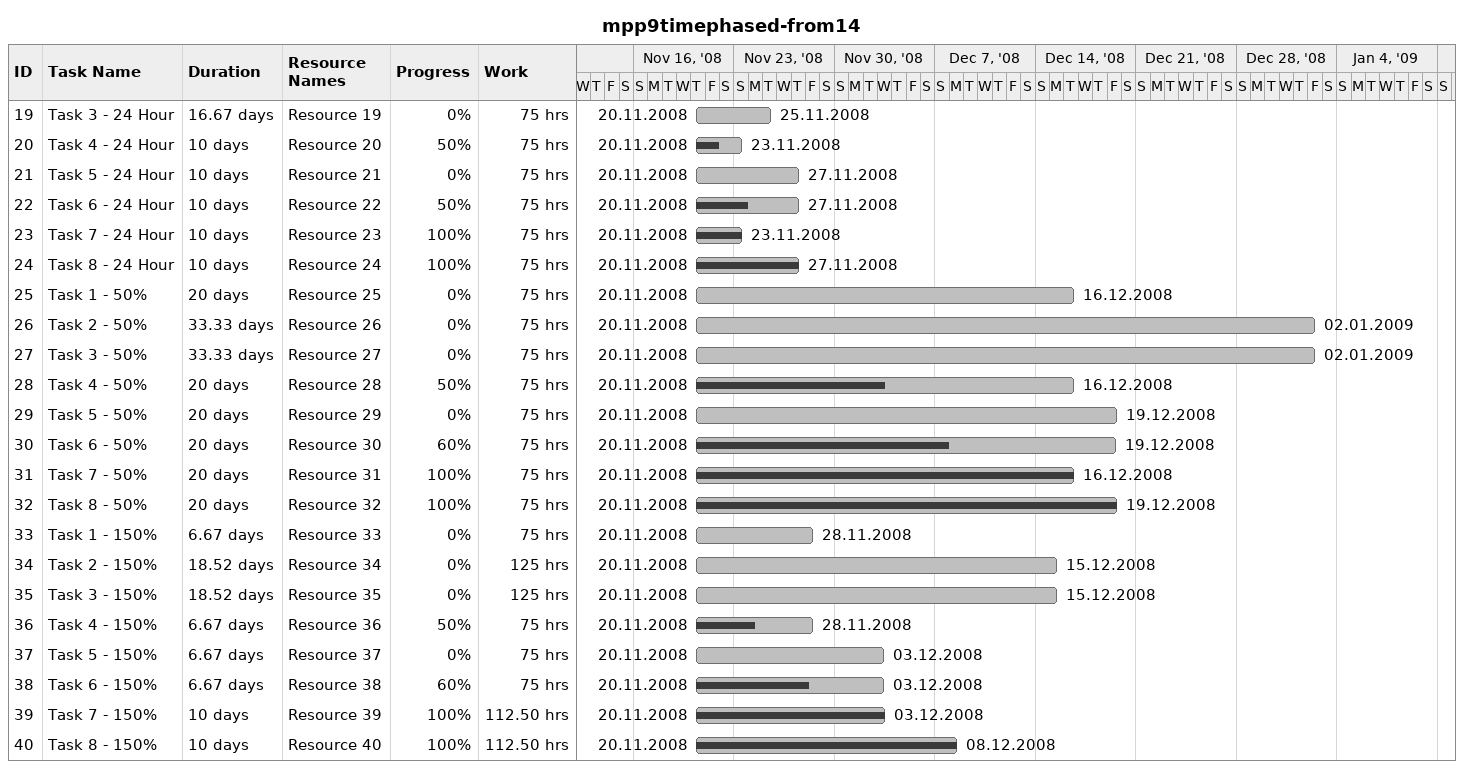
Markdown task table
mpp9timephased-from14

| ID | Task | Duration | Start | Finish | Resources | % complete | Work (h) |
|---|---|---|---|---|---|---|---|
| 19 | Task 3 - 24 Hour | 16.67d | 2008-11-20 | 2008-11-25 | Resource 19 | 0 | 75 |
| 20 | Task 4 - 24 Hour | 10d | 2008-11-20 | 2008-11-23 | Resource 20 | 50 | 75 |
| 21 | Task 5 - 24 Hour | 10d | 2008-11-20 | 2008-11-27 | Resource 21 | 0 | 75 |
| 22 | Task 6 - 24 Hour | 10d | 2008-11-20 | 2008-11-27 | Resource 22 | 50 | 75 |
| 23 | Task 7 - 24 Hour | 10d | 2008-11-20 | 2008-11-23 | Resource 23 | 100 | 75 |
| 24 | Task 8 - 24 Hour | 10d | 2008-11-20 | 2008-11-27 | Resource 24 | 100 | 75 |
| 25 | Task 1 - 50% | 20d | 2008-11-20 | 2008-12-16 | Resource 25 | 0 | 75 |
| 26 | Task 2 - 50% | 33.33d | 2008-11-20 | 2009-01-02 | Resource 26 | 0 | 75 |
| 27 | Task 3 - 50% | 33.33d | 2008-11-20 | 2009-01-02 | Resource 27 | 0 | 75 |
| 28 | Task 4 - 50% | 20d | 2008-11-20 | 2008-12-16 | Resource 28 | 50 | 75 |
| 29 | Task 5 - 50% | 20d | 2008-11-20 | 2008-12-19 | Resource 29 | 0 | 75 |
| 30 | Task 6 - 50% | 20d | 2008-11-20 | 2008-12-19 | Resource 30 | 60 | 75 |
| 31 | Task 7 - 50% | 20d | 2008-11-20 | 2008-12-16 | Resource 31 | 100 | 75 |
| 32 | Task 8 - 50% | 20d | 2008-11-20 | 2008-12-19 | Resource 32 | 100 | 75 |
| 33 | Task 1 - 150% | 6.67d | 2008-11-20 | 2008-11-28 | Resource 33 | 0 | 75 |
| 34 | Task 2 - 150% | 18.52d | 2008-11-20 | 2008-12-15 | Resource 34 | 0 | 125 |
| 35 | Task 3 - 150% | 18.52d | 2008-11-20 | 2008-12-15 | Resource 35 | 0 | 125 |
| 36 | Task 4 - 150% | 6.67d | 2008-11-20 | 2008-11-28 | Resource 36 | 50 | 75 |
| 37 | Task 5 - 150% | 6.67d | 2008-11-20 | 2008-12-03 | Resource 37 | 0 | 75 |
| 38 | Task 6 - 150% | 6.67d | 2008-11-20 | 2008-12-03 | Resource 38 | 60 | 75 |
| 39 | Task 7 - 150% | 10d | 2008-11-20 | 2008-12-03 | Resource 39 | 100 | 112.50 |
| 40 | Task 8 - 150% | 10d | 2008-11-20 | 2008-12-08 | Resource 40 | 100 | 112.50 |
